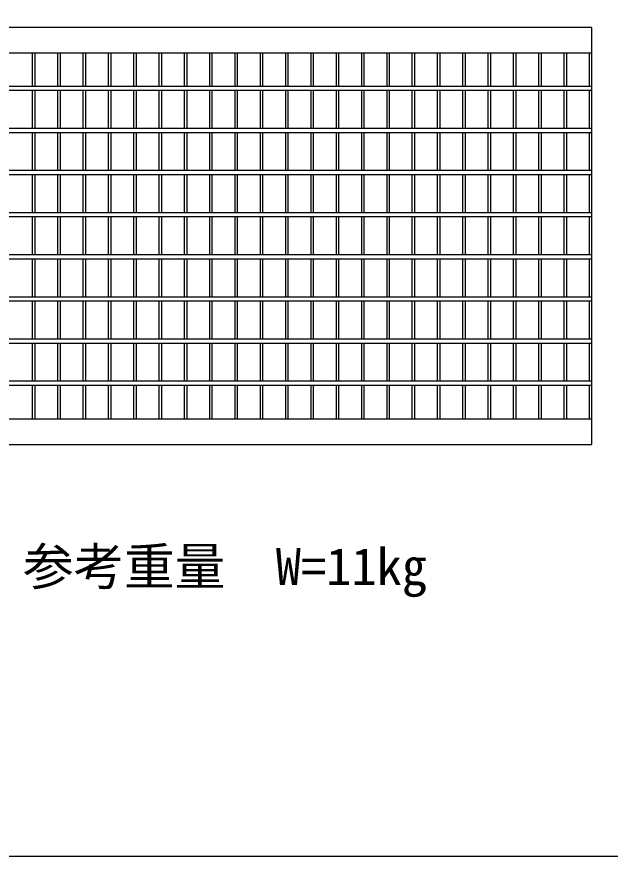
# Model space of a CAD drawing. Units: millimetres, scale not verified. Extents: x -25200 to 25200, y -8910 to 8910.
# Drawn here: x -8664 to -7960, y -7189 to -6192 of the extents above; entities that cross this region are included whole.
import ezdxf
from ezdxf.enums import TextEntityAlignment as Align

# ---------------------------------------------------------------- set-up
doc = ezdxf.new("R2010")
doc.units = ezdxf.units.MM
doc.header["$LTSCALE"] = 30
for name, color, linetype, lineweight in [('0-0_DIM', 7, 'Continuous', 25), ('0-2_HATCH', 6, 'Continuous', 25), ('0-6_TXT', 7, 'Continuous', 25)]:
    doc.layers.add(name, color=color, linetype=linetype, lineweight=lineweight)
doc.styles.add('ＭＳ ゴシック', font='')
doc.styles.get('ＭＳ ゴシック').set_extended_font_data('MS Gothic')

msp = doc.modelspace()

# ---------------------------------------------------------------- linework, layer by layer
at = {"layer": '0-2_HATCH'}
for p, q in [((-8976.52, -6234.83), (-7981.52, -6234.83)), ((-8645.85, -6234.83), (-8645.85, -6274.83)), ((-8642.85, -6234.83), (-8642.85, -6274.83)), ((-8615.79, -6234.83), (-8615.79, -6274.83)), ((-8612.79, -6234.83), (-8612.79, -6274.83)), ((-8585.73, -6234.83), (-8585.73, -6274.83)), ((-8582.73, -6234.83), (-8582.73, -6274.83)), ((-8555.67, -6234.83), (-8555.67, -6274.83)), ((-8552.67, -6234.83), (-8552.67, -6274.83)), ((-8525.61, -6234.83), (-8525.61, -6274.83)), ((-8522.61, -6234.83), (-8522.61, -6274.83)), ((-8495.55, -6234.83), (-8495.55, -6274.83)), ((-8492.55, -6234.83), (-8492.55, -6274.83)), ((-8465.49, -6234.83), (-8465.49, -6274.83)), ((-8462.49, -6234.83), (-8462.49, -6274.83)), ((-8435.43, -6234.83), (-8435.43, -6274.83)), ((-8432.43, -6234.83), (-8432.43, -6274.83)), ((-8405.37, -6234.83), (-8405.37, -6274.83)), ((-8402.37, -6234.83), (-8402.37, -6274.83)), ((-8375.31, -6234.83), (-8375.31, -6274.83)), ((-8372.31, -6234.83), (-8372.31, -6274.83)), ((-8345.25, -6234.83), (-8345.25, -6274.83)), ((-8342.25, -6234.83), (-8342.25, -6274.83)), ((-8315.19, -6234.83), (-8315.19, -6274.83)), ((-8312.19, -6234.83), (-8312.19, -6274.83)), ((-8285.13, -6234.83), (-8285.13, -6274.83)), ((-8282.13, -6234.83), (-8282.13, -6274.83)), ((-8255.07, -6234.83), (-8255.07, -6274.83)), ((-8252.07, -6234.83), (-8252.07, -6274.83)), ((-8225, -6234.83), (-8225, -6274.83)), ((-8222, -6234.83), (-8222, -6274.83)), ((-8194.94, -6234.83), (-8194.94, -6274.83)), ((-8191.94, -6234.83), (-8191.94, -6274.83)), ((-8164.88, -6234.83), (-8164.88, -6274.83)), ((-8161.88, -6234.83), (-8161.88, -6274.83)), ((-8134.82, -6234.83), (-8134.82, -6274.83)), ((-8131.82, -6234.83), (-8131.82, -6274.83)), ((-8104.76, -6234.83), (-8104.76, -6274.83)), ((-8101.76, -6234.83), (-8101.76, -6274.83)), ((-8074.7, -6234.83), (-8074.7, -6274.83)), ((-8071.7, -6234.83), (-8071.7, -6274.83)), ((-8044.64, -6234.83), (-8044.64, -6274.83)), ((-8041.64, -6234.83), (-8041.64, -6274.83)), ((-8014.58, -6234.83), (-8014.58, -6274.83)), ((-8011.58, -6234.83), (-8011.58, -6274.83)), ((-7984.52, -6234.83), (-7984.52, -6274.83)), ((-7981.52, -6274.83), (-8976.52, -6274.83)), ((-7981.52, -6279.83), (-8976.52, -6279.83)), ((-8645.85, -6279.83), (-8645.85, -6324.83)), ((-8642.85, -6279.83), (-8642.85, -6324.83)), ((-8615.79, -6279.83), (-8615.79, -6324.83)), ((-8612.79, -6279.83), (-8612.79, -6324.83)), ((-8585.73, -6279.83), (-8585.73, -6324.83)), ((-8582.73, -6279.83), (-8582.73, -6324.83)), ((-8555.67, -6279.83), (-8555.67, -6324.83)), ((-8552.67, -6279.83), (-8552.67, -6324.83)), ((-8525.61, -6279.83), (-8525.61, -6324.83)), ((-8522.61, -6279.83), (-8522.61, -6324.83)), ((-8495.55, -6279.83), (-8495.55, -6324.83)), ((-8492.55, -6279.83), (-8492.55, -6324.83)), ((-8465.49, -6279.83), (-8465.49, -6324.83)), ((-8462.49, -6279.83), (-8462.49, -6324.83)), ((-8435.43, -6279.83), (-8435.43, -6324.83)), ((-8432.43, -6279.83), (-8432.43, -6324.83)), ((-8405.37, -6279.83), (-8405.37, -6324.83)), ((-8402.37, -6279.83), (-8402.37, -6324.83)), ((-8375.31, -6279.83), (-8375.31, -6324.83)), ((-8372.31, -6279.83), (-8372.31, -6324.83)), ((-8345.25, -6279.83), (-8345.25, -6324.83)), ((-8342.25, -6279.83), (-8342.25, -6324.83)), ((-8315.19, -6279.83), (-8315.19, -6324.83)), ((-8312.19, -6279.83), (-8312.19, -6324.83)), ((-8285.13, -6279.83), (-8285.13, -6324.83)), ((-8282.13, -6279.83), (-8282.13, -6324.83)), ((-8255.07, -6279.83), (-8255.07, -6324.83)), ((-8252.07, -6279.83), (-8252.07, -6324.83)), ((-8225, -6279.83), (-8225, -6324.83)), ((-8222, -6279.83), (-8222, -6324.83)), ((-8194.94, -6279.83), (-8194.94, -6324.83)), ((-8191.94, -6279.83), (-8191.94, -6324.83)), ((-8164.88, -6279.83), (-8164.88, -6324.83)), ((-8161.88, -6279.83), (-8161.88, -6324.83)), ((-8134.82, -6279.83), (-8134.82, -6324.83)), ((-8131.82, -6279.83), (-8131.82, -6324.83)), ((-8104.76, -6279.83), (-8104.76, -6324.83)), ((-8101.76, -6279.83), (-8101.76, -6324.83)), ((-8074.7, -6279.83), (-8074.7, -6324.83)), ((-8071.7, -6279.83), (-8071.7, -6324.83)), ((-8044.64, -6279.83), (-8044.64, -6324.83)), ((-8041.64, -6279.83), (-8041.64, -6324.83)), ((-8014.58, -6279.83), (-8014.58, -6324.83)), ((-8011.58, -6279.83), (-8011.58, -6324.83)), ((-7984.52, -6279.83), (-7984.52, -6324.83)), ((-7981.52, -6324.83), (-8976.52, -6324.83)), ((-7981.52, -6329.83), (-8976.52, -6329.83)), ((-8645.85, -6329.83), (-8645.85, -6374.83)), ((-8642.85, -6329.83), (-8642.85, -6374.83)), ((-8615.79, -6329.83), (-8615.79, -6374.83)), ((-8612.79, -6329.83), (-8612.79, -6374.83)), ((-8585.73, -6329.83), (-8585.73, -6374.83)), ((-8582.73, -6329.83), (-8582.73, -6374.83)), ((-8555.67, -6329.83), (-8555.67, -6374.83)), ((-8552.67, -6329.83), (-8552.67, -6374.83)), ((-8525.61, -6329.83), (-8525.61, -6374.83)), ((-8522.61, -6329.83), (-8522.61, -6374.83)), ((-8495.55, -6329.83), (-8495.55, -6374.83)), ((-8492.55, -6329.83), (-8492.55, -6374.83)), ((-8465.49, -6329.83), (-8465.49, -6374.83)), ((-8462.49, -6329.83), (-8462.49, -6374.83)), ((-8435.43, -6329.83), (-8435.43, -6374.83)), ((-8432.43, -6329.83), (-8432.43, -6374.83)), ((-8405.37, -6329.83), (-8405.37, -6374.83)), ((-8402.37, -6329.83), (-8402.37, -6374.83)), ((-8375.31, -6329.83), (-8375.31, -6374.83)), ((-8372.31, -6329.83), (-8372.31, -6374.83)), ((-8345.25, -6329.83), (-8345.25, -6374.83)), ((-8342.25, -6329.83), (-8342.25, -6374.83)), ((-8315.19, -6329.83), (-8315.19, -6374.83)), ((-8312.19, -6329.83), (-8312.19, -6374.83)), ((-8285.13, -6329.83), (-8285.13, -6374.83)), ((-8282.13, -6329.83), (-8282.13, -6374.83)), ((-8255.07, -6329.83), (-8255.07, -6374.83)), ((-8252.07, -6329.83), (-8252.07, -6374.83)), ((-8225, -6329.83), (-8225, -6374.83)), ((-8222, -6329.83), (-8222, -6374.83)), ((-8194.94, -6329.83), (-8194.94, -6374.83)), ((-8191.94, -6329.83), (-8191.94, -6374.83)), ((-8164.88, -6329.83), (-8164.88, -6374.83)), ((-8161.88, -6329.83), (-8161.88, -6374.83)), ((-8134.82, -6329.83), (-8134.82, -6374.83)), ((-8131.82, -6329.83), (-8131.82, -6374.83)), ((-8104.76, -6329.83), (-8104.76, -6374.83)), ((-8101.76, -6329.83), (-8101.76, -6374.83)), ((-8074.7, -6329.83), (-8074.7, -6374.83)), ((-8071.7, -6329.83), (-8071.7, -6374.83)), ((-8044.64, -6329.83), (-8044.64, -6374.83)), ((-8041.64, -6329.83), (-8041.64, -6374.83)), ((-8014.58, -6329.83), (-8014.58, -6374.83)), ((-8011.58, -6329.83), (-8011.58, -6374.83)), ((-7984.52, -6329.83), (-7984.52, -6374.83)), ((-7981.52, -6374.83), (-8976.52, -6374.83)), ((-7981.52, -6379.83), (-8976.52, -6379.83)), ((-8645.85, -6379.83), (-8645.85, -6424.83)), ((-8642.85, -6379.83), (-8642.85, -6424.83)), ((-8615.79, -6379.83), (-8615.79, -6424.83)), ((-8612.79, -6379.83), (-8612.79, -6424.83)), ((-8585.73, -6379.83), (-8585.73, -6424.83)), ((-8582.73, -6379.83), (-8582.73, -6424.83)), ((-8555.67, -6379.83), (-8555.67, -6424.83)), ((-8552.67, -6379.83), (-8552.67, -6424.83)), ((-8525.61, -6379.83), (-8525.61, -6424.83)), ((-8522.61, -6379.83), (-8522.61, -6424.83)), ((-8495.55, -6379.83), (-8495.55, -6424.83)), ((-8492.55, -6379.83), (-8492.55, -6424.83)), ((-8465.49, -6379.83), (-8465.49, -6424.83)), ((-8462.49, -6379.83), (-8462.49, -6424.83)), ((-8435.43, -6379.83), (-8435.43, -6424.83)), ((-8432.43, -6379.83), (-8432.43, -6424.83)), ((-8405.37, -6379.83), (-8405.37, -6424.83)), ((-8402.37, -6379.83), (-8402.37, -6424.83)), ((-8375.31, -6379.83), (-8375.31, -6424.83)), ((-8372.31, -6379.83), (-8372.31, -6424.83)), ((-8345.25, -6379.83), (-8345.25, -6424.83)), ((-8342.25, -6379.83), (-8342.25, -6424.83)), ((-8315.19, -6379.83), (-8315.19, -6424.83)), ((-8312.19, -6379.83), (-8312.19, -6424.83)), ((-8285.13, -6379.83), (-8285.13, -6424.83)), ((-8282.13, -6379.83), (-8282.13, -6424.83)), ((-8255.07, -6379.83), (-8255.07, -6424.83)), ((-8252.07, -6379.83), (-8252.07, -6424.83)), ((-8225, -6379.83), (-8225, -6424.83)), ((-8222, -6379.83), (-8222, -6424.83)), ((-8194.94, -6379.83), (-8194.94, -6424.83)), ((-8191.94, -6379.83), (-8191.94, -6424.83)), ((-8164.88, -6379.83), (-8164.88, -6424.83)), ((-8161.88, -6379.83), (-8161.88, -6424.83)), ((-8134.82, -6379.83), (-8134.82, -6424.83)), ((-8131.82, -6379.83), (-8131.82, -6424.83)), ((-8104.76, -6379.83), (-8104.76, -6424.83)), ((-8101.76, -6379.83), (-8101.76, -6424.83)), ((-8074.7, -6379.83), (-8074.7, -6424.83)), ((-8071.7, -6379.83), (-8071.7, -6424.83)), ((-8044.64, -6379.83), (-8044.64, -6424.83)), ((-8041.64, -6379.83), (-8041.64, -6424.83)), ((-8014.58, -6379.83), (-8014.58, -6424.83)), ((-8011.58, -6379.83), (-8011.58, -6424.83)), ((-7984.52, -6379.83), (-7984.52, -6424.83)), ((-7981.52, -6424.83), (-8976.52, -6424.83)), ((-7981.52, -6429.83), (-8976.52, -6429.83)), ((-8645.85, -6429.83), (-8645.85, -6474.83)), ((-8642.85, -6429.83), (-8642.85, -6474.83)), ((-8615.79, -6429.83), (-8615.79, -6474.83)), ((-8612.79, -6429.83), (-8612.79, -6474.83)), ((-8585.73, -6429.83), (-8585.73, -6474.83)), ((-8582.73, -6429.83), (-8582.73, -6474.83)), ((-8555.67, -6429.83), (-8555.67, -6474.83)), ((-8552.67, -6429.83), (-8552.67, -6474.83)), ((-8525.61, -6429.83), (-8525.61, -6474.83)), ((-8522.61, -6429.83), (-8522.61, -6474.83)), ((-8495.55, -6429.83), (-8495.55, -6474.83)), ((-8492.55, -6429.83), (-8492.55, -6474.83)), ((-8465.49, -6429.83), (-8465.49, -6474.83)), ((-8462.49, -6429.83), (-8462.49, -6474.83)), ((-8435.43, -6429.83), (-8435.43, -6474.83)), ((-8432.43, -6429.83), (-8432.43, -6474.83)), ((-8405.37, -6429.83), (-8405.37, -6474.83)), ((-8402.37, -6429.83), (-8402.37, -6474.83)), ((-8375.31, -6429.83), (-8375.31, -6474.83)), ((-8372.31, -6429.83), (-8372.31, -6474.83)), ((-8345.25, -6429.83), (-8345.25, -6474.83)), ((-8342.25, -6429.83), (-8342.25, -6474.83)), ((-8315.19, -6429.83), (-8315.19, -6474.83)), ((-8312.19, -6429.83), (-8312.19, -6474.83)), ((-8285.13, -6429.83), (-8285.13, -6474.83)), ((-8282.13, -6429.83), (-8282.13, -6474.83)), ((-8255.07, -6429.83), (-8255.07, -6474.83)), ((-8252.07, -6429.83), (-8252.07, -6474.83)), ((-8225, -6429.83), (-8225, -6474.83)), ((-8222, -6429.83), (-8222, -6474.83)), ((-8194.94, -6429.83), (-8194.94, -6474.83)), ((-8191.94, -6429.83), (-8191.94, -6474.83)), ((-8164.88, -6429.83), (-8164.88, -6474.83)), ((-8161.88, -6429.83), (-8161.88, -6474.83)), ((-8134.82, -6429.83), (-8134.82, -6474.83)), ((-8131.82, -6429.83), (-8131.82, -6474.83)), ((-8104.76, -6429.83), (-8104.76, -6474.83)), ((-8101.76, -6429.83), (-8101.76, -6474.83)), ((-8074.7, -6429.83), (-8074.7, -6474.83)), ((-8071.7, -6429.83), (-8071.7, -6474.83)), ((-8044.64, -6429.83), (-8044.64, -6474.83)), ((-8041.64, -6429.83), (-8041.64, -6474.83)), ((-8014.58, -6429.83), (-8014.58, -6474.83)), ((-8011.58, -6429.83), (-8011.58, -6474.83)), ((-7984.52, -6429.83), (-7984.52, -6474.83)), ((-7981.52, -6474.83), (-8976.52, -6474.83)), ((-7981.52, -6479.83), (-8976.52, -6479.83)), ((-8645.85, -6479.83), (-8645.85, -6524.83)), ((-8642.85, -6479.83), (-8642.85, -6524.83)), ((-8615.79, -6479.83), (-8615.79, -6524.83)), ((-8612.79, -6479.83), (-8612.79, -6524.83)), ((-8585.73, -6479.83), (-8585.73, -6524.83)), ((-8582.73, -6479.83), (-8582.73, -6524.83)), ((-8555.67, -6479.83), (-8555.67, -6524.83)), ((-8552.67, -6479.83), (-8552.67, -6524.83)), ((-8525.61, -6479.83), (-8525.61, -6524.83)), ((-8522.61, -6479.83), (-8522.61, -6524.83)), ((-8495.55, -6479.83), (-8495.55, -6524.83)), ((-8492.55, -6479.83), (-8492.55, -6524.83)), ((-8465.49, -6479.83), (-8465.49, -6524.83)), ((-8462.49, -6479.83), (-8462.49, -6524.83)), ((-8435.43, -6479.83), (-8435.43, -6524.83)), ((-8432.43, -6479.83), (-8432.43, -6524.83)), ((-8405.37, -6479.83), (-8405.37, -6524.83)), ((-8402.37, -6479.83), (-8402.37, -6524.83)), ((-8375.31, -6479.83), (-8375.31, -6524.83)), ((-8372.31, -6479.83), (-8372.31, -6524.83)), ((-8345.25, -6479.83), (-8345.25, -6524.83)), ((-8342.25, -6479.83), (-8342.25, -6524.83)), ((-8315.19, -6479.83), (-8315.19, -6524.83)), ((-8312.19, -6479.83), (-8312.19, -6524.83)), ((-8285.13, -6479.83), (-8285.13, -6524.83)), ((-8282.13, -6479.83), (-8282.13, -6524.83)), ((-8255.07, -6479.83), (-8255.07, -6524.83)), ((-8252.07, -6479.83), (-8252.07, -6524.83)), ((-8225, -6479.83), (-8225, -6524.83)), ((-8222, -6479.83), (-8222, -6524.83)), ((-8194.94, -6479.83), (-8194.94, -6524.83)), ((-8191.94, -6479.83), (-8191.94, -6524.83)), ((-8164.88, -6479.83), (-8164.88, -6524.83)), ((-8161.88, -6479.83), (-8161.88, -6524.83)), ((-8134.82, -6479.83), (-8134.82, -6524.83)), ((-8131.82, -6479.83), (-8131.82, -6524.83)), ((-8104.76, -6479.83), (-8104.76, -6524.83)), ((-8101.76, -6479.83), (-8101.76, -6524.83)), ((-8074.7, -6479.83), (-8074.7, -6524.83)), ((-8071.7, -6479.83), (-8071.7, -6524.83)), ((-8044.64, -6479.83), (-8044.64, -6524.83)), ((-8041.64, -6479.83), (-8041.64, -6524.83)), ((-8014.58, -6479.83), (-8014.58, -6524.83)), ((-8011.58, -6479.83), (-8011.58, -6524.83)), ((-7984.52, -6479.83), (-7984.52, -6524.83)), ((-7981.52, -6524.83), (-8976.52, -6524.83)), ((-7981.52, -6529.83), (-8976.52, -6529.83)), ((-8645.85, -6529.83), (-8645.85, -6574.83)), ((-8642.85, -6529.83), (-8642.85, -6574.83)), ((-8615.79, -6529.83), (-8615.79, -6574.83)), ((-8612.79, -6529.83), (-8612.79, -6574.83)), ((-8585.73, -6529.83), (-8585.73, -6574.83)), ((-8582.73, -6529.83), (-8582.73, -6574.83)), ((-8555.67, -6529.83), (-8555.67, -6574.83)), ((-8552.67, -6529.83), (-8552.67, -6574.83)), ((-8525.61, -6529.83), (-8525.61, -6574.83)), ((-8522.61, -6529.83), (-8522.61, -6574.83)), ((-8495.55, -6529.83), (-8495.55, -6574.83)), ((-8492.55, -6529.83), (-8492.55, -6574.83)), ((-8465.49, -6529.83), (-8465.49, -6574.83)), ((-8462.49, -6529.83), (-8462.49, -6574.83)), ((-8435.43, -6529.83), (-8435.43, -6574.83)), ((-8432.43, -6529.83), (-8432.43, -6574.83)), ((-8405.37, -6529.83), (-8405.37, -6574.83)), ((-8402.37, -6529.83), (-8402.37, -6574.83)), ((-8375.31, -6529.83), (-8375.31, -6574.83)), ((-8372.31, -6529.83), (-8372.31, -6574.83)), ((-8345.25, -6529.83), (-8345.25, -6574.83)), ((-8342.25, -6529.83), (-8342.25, -6574.83)), ((-8315.19, -6529.83), (-8315.19, -6574.83)), ((-8312.19, -6529.83), (-8312.19, -6574.83)), ((-8285.13, -6529.83), (-8285.13, -6574.83)), ((-8282.13, -6529.83), (-8282.13, -6574.83)), ((-8255.07, -6529.83), (-8255.07, -6574.83)), ((-8252.07, -6529.83), (-8252.07, -6574.83)), ((-8225, -6529.83), (-8225, -6574.83)), ((-8222, -6529.83), (-8222, -6574.83)), ((-8194.94, -6529.83), (-8194.94, -6574.83)), ((-8191.94, -6529.83), (-8191.94, -6574.83)), ((-8164.88, -6529.83), (-8164.88, -6574.83)), ((-8161.88, -6529.83), (-8161.88, -6574.83)), ((-8134.82, -6529.83), (-8134.82, -6574.83)), ((-8131.82, -6529.83), (-8131.82, -6574.83)), ((-8104.76, -6529.83), (-8104.76, -6574.83)), ((-8101.76, -6529.83), (-8101.76, -6574.83)), ((-8074.7, -6529.83), (-8074.7, -6574.83)), ((-8071.7, -6529.83), (-8071.7, -6574.83)), ((-8044.64, -6529.83), (-8044.64, -6574.83)), ((-8041.64, -6529.83), (-8041.64, -6574.83)), ((-8014.58, -6529.83), (-8014.58, -6574.83)), ((-8011.58, -6529.83), (-8011.58, -6574.83)), ((-7984.52, -6529.83), (-7984.52, -6574.83)), ((-7981.52, -6574.83), (-8976.52, -6574.83)), ((-7981.52, -6579.83), (-8976.52, -6579.83)), ((-8645.85, -6579.83), (-8645.85, -6624.83)), ((-8642.85, -6579.83), (-8642.85, -6624.83)), ((-8615.79, -6579.83), (-8615.79, -6624.83)), ((-8612.79, -6579.83), (-8612.79, -6624.83)), ((-8585.73, -6579.83), (-8585.73, -6624.83)), ((-8582.73, -6579.83), (-8582.73, -6624.83)), ((-8555.67, -6579.83), (-8555.67, -6624.83)), ((-8552.67, -6579.83), (-8552.67, -6624.83)), ((-8525.61, -6579.83), (-8525.61, -6624.83)), ((-8522.61, -6579.83), (-8522.61, -6624.83)), ((-8495.55, -6579.83), (-8495.55, -6624.83)), ((-8492.55, -6579.83), (-8492.55, -6624.83)), ((-8465.49, -6579.83), (-8465.49, -6624.83)), ((-8462.49, -6579.83), (-8462.49, -6624.83)), ((-8435.43, -6579.83), (-8435.43, -6624.83)), ((-8432.43, -6579.83), (-8432.43, -6624.83)), ((-8405.37, -6579.83), (-8405.37, -6624.83)), ((-8402.37, -6579.83), (-8402.37, -6624.83)), ((-8375.31, -6579.83), (-8375.31, -6624.83)), ((-8372.31, -6579.83), (-8372.31, -6624.83)), ((-8345.25, -6579.83), (-8345.25, -6624.83)), ((-8342.25, -6579.83), (-8342.25, -6624.83)), ((-8315.19, -6579.83), (-8315.19, -6624.83)), ((-8312.19, -6579.83), (-8312.19, -6624.83)), ((-8285.13, -6579.83), (-8285.13, -6624.83)), ((-8282.13, -6579.83), (-8282.13, -6624.83)), ((-8255.07, -6579.83), (-8255.07, -6624.83)), ((-8252.07, -6579.83), (-8252.07, -6624.83)), ((-8225, -6579.83), (-8225, -6624.83)), ((-8222, -6579.83), (-8222, -6624.83)), ((-8194.94, -6579.83), (-8194.94, -6624.83)), ((-8191.94, -6579.83), (-8191.94, -6624.83)), ((-8164.88, -6579.83), (-8164.88, -6624.83)), ((-8161.88, -6579.83), (-8161.88, -6624.83)), ((-8134.82, -6579.83), (-8134.82, -6624.83)), ((-8131.82, -6579.83), (-8131.82, -6624.83)), ((-8104.76, -6579.83), (-8104.76, -6624.83)), ((-8101.76, -6579.83), (-8101.76, -6624.83)), ((-8074.7, -6579.83), (-8074.7, -6624.83)), ((-8071.7, -6579.83), (-8071.7, -6624.83)), ((-8044.64, -6579.83), (-8044.64, -6624.83)), ((-8041.64, -6579.83), (-8041.64, -6624.83)), ((-8014.58, -6579.83), (-8014.58, -6624.83)), ((-8011.58, -6579.83), (-8011.58, -6624.83)), ((-7984.52, -6579.83), (-7984.52, -6624.83)), ((-7981.52, -6624.83), (-8976.52, -6624.83)), ((-7981.52, -6629.83), (-8976.52, -6629.83)), ((-8645.85, -6629.83), (-8645.85, -6669.83)), ((-8642.85, -6629.83), (-8642.85, -6669.83)), ((-8615.79, -6629.83), (-8615.79, -6669.83)), ((-8612.79, -6629.83), (-8612.79, -6669.83)), ((-8585.73, -6629.83), (-8585.73, -6669.83)), ((-8582.73, -6629.83), (-8582.73, -6669.83)), ((-8555.67, -6629.83), (-8555.67, -6669.83)), ((-8552.67, -6629.83), (-8552.67, -6669.83)), ((-8525.61, -6629.83), (-8525.61, -6669.83)), ((-8522.61, -6629.83), (-8522.61, -6669.83)), ((-8495.55, -6629.83), (-8495.55, -6669.83)), ((-8492.55, -6629.83), (-8492.55, -6669.83)), ((-8465.49, -6629.83), (-8465.49, -6669.83)), ((-8462.49, -6629.83), (-8462.49, -6669.83)), ((-8435.43, -6629.83), (-8435.43, -6669.83)), ((-8432.43, -6629.83), (-8432.43, -6669.83)), ((-8405.37, -6629.83), (-8405.37, -6669.83)), ((-8402.37, -6629.83), (-8402.37, -6669.83)), ((-8375.31, -6629.83), (-8375.31, -6669.83)), ((-8372.31, -6629.83), (-8372.31, -6669.83)), ((-8345.25, -6629.83), (-8345.25, -6669.83)), ((-8342.25, -6629.83), (-8342.25, -6669.83)), ((-8315.19, -6629.83), (-8315.19, -6669.83)), ((-8312.19, -6629.83), (-8312.19, -6669.83)), ((-8285.13, -6629.83), (-8285.13, -6669.83)), ((-8282.13, -6629.83), (-8282.13, -6669.83)), ((-8255.07, -6629.83), (-8255.07, -6669.83)), ((-8252.07, -6629.83), (-8252.07, -6669.83)), ((-8225, -6629.83), (-8225, -6669.83)), ((-8222, -6629.83), (-8222, -6669.83)), ((-8194.94, -6629.83), (-8194.94, -6669.83)), ((-8191.94, -6629.83), (-8191.94, -6669.83)), ((-8164.88, -6629.83), (-8164.88, -6669.83)), ((-8161.88, -6629.83), (-8161.88, -6669.83)), ((-8134.82, -6629.83), (-8134.82, -6669.83)), ((-8131.82, -6629.83), (-8131.82, -6669.83)), ((-8104.76, -6629.83), (-8104.76, -6669.83)), ((-8101.76, -6629.83), (-8101.76, -6669.83)), ((-8074.7, -6629.83), (-8074.7, -6669.83)), ((-8071.7, -6629.83), (-8071.7, -6669.83)), ((-8044.64, -6629.83), (-8044.64, -6669.83)), ((-8041.64, -6629.83), (-8041.64, -6669.83)), ((-8014.58, -6629.83), (-8014.58, -6669.83)), ((-8011.58, -6629.83), (-8011.58, -6669.83)), ((-7984.52, -6629.83), (-7984.52, -6669.83)), ((-7981.52, -6669.83), (-8976.52, -6669.83))]:
    msp.add_line(p, q, dxfattribs=at)
msp.add_lwpolyline([(-8976.52, -6204.83), (-8976.52, -6699.83), (-7981.52, -6699.83), (-7981.52, -6204.83)], close=True, dxfattribs=at)
at = {"layer": '0-6_TXT'}
msp.add_lwpolyline([(-9316.68, -7188.51), (-7216.68, -7188.51), (-7216.68, -1778.68), (-9316.68, -1778.68)], close=True, dxfattribs=at)

# ---------------------------------------------------------------- texts
at = {"layer": '0-0_DIM', "style": 'ＭＳ ゴシック'}
msp.add_text('参考重量\u3000W=11kg', height=43.99, dxfattribs=at).set_placement((-8656.68, -6879.83), align=Align.BOTTOM_LEFT)

doc.saveas('drawing.dxf')
